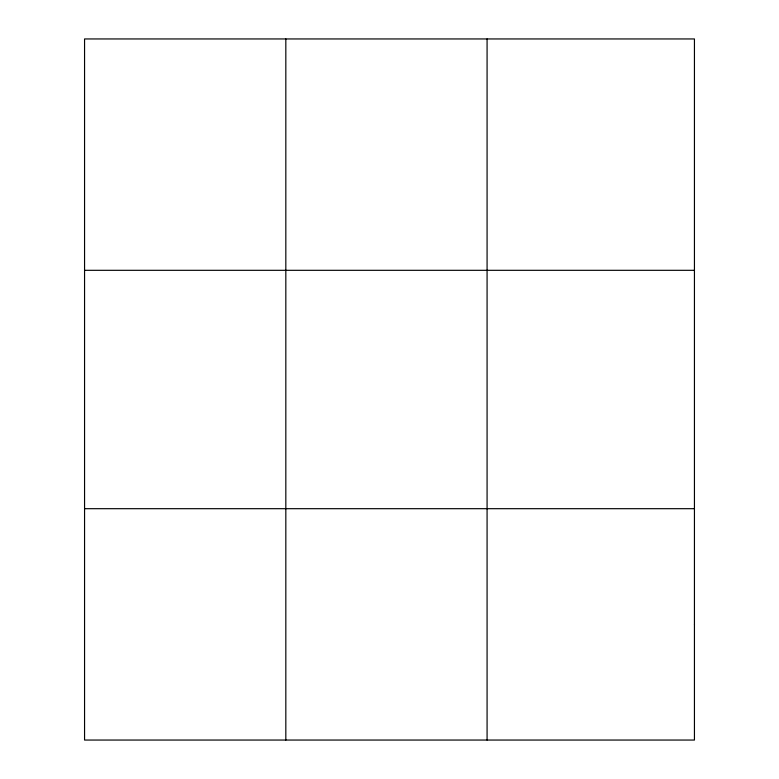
<?xml version="1.0" encoding="UTF-8"?>
<svg xmlns="http://www.w3.org/2000/svg" width="779" height="779" viewBox="0 0 779 779"><rect width="100%" height="100%" fill="white"/><g stroke="black" fill="none" stroke-linecap="round" stroke-linejoin="round"><path stroke-width="1.17" d="M285.825 38.95L285.825 740.05M487.079 38.95L487.079 740.05M84.56 270.313L694.44 270.313M84.56 508.687L694.44 508.687M694.44 624.369L694.44 740.05L84.56 740.05L84.56 38.95L694.44 38.95L694.44 624.369"/></g></svg>
